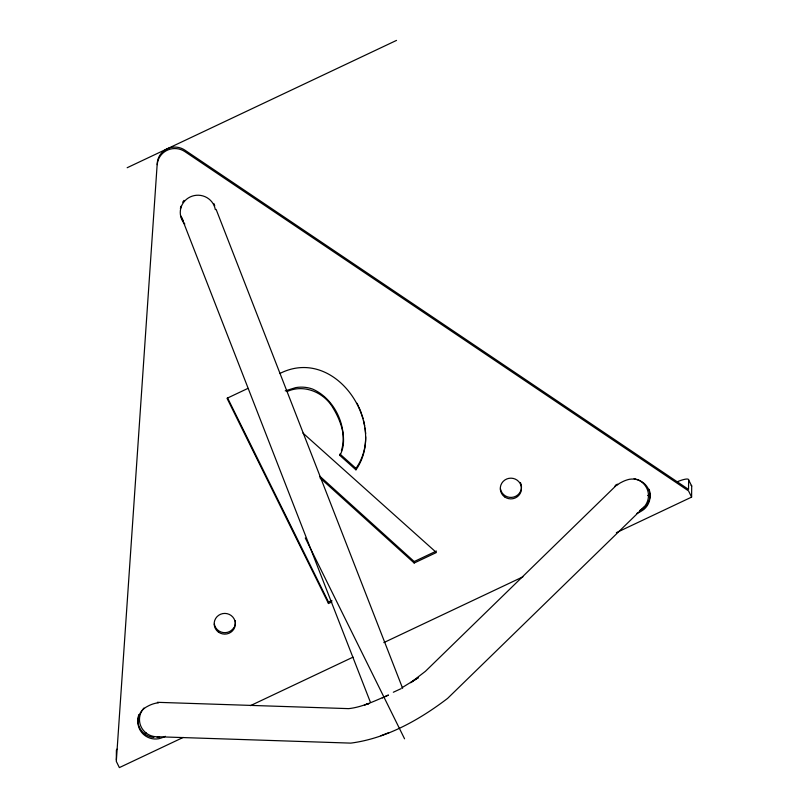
<?xml version="1.0" encoding="UTF-8"?>
<svg xmlns="http://www.w3.org/2000/svg" width="808" height="808" viewBox="0 0 808 808"><rect width="100%" height="100%" fill="white"/><g stroke="black" fill="none" stroke-linecap="round" stroke-linejoin="round"><path stroke-width="1.21" d="M116.312 759.914L116.392 750.369A17.655 3.293 -26.3 0 1 116.948 749.157M331.896 601.91L328.482 603.525L328.502 602.051L227.593 397.94M339.895 455.459L339.905 453.995L355.974 468.367L355.954 469.842L339.895 455.459C345.016 446.087 344.137 434.785 340.956 424.927A79.77 78.033 0.5 0 0 333.421 408.646C324.654 392.627 304.232 383.649 287.082 391.547M302.939 433.078L436.391 552.52L414.181 563.014L414.191 561.55L319.948 476.336M676.872 481.891A17.655 3.293 -26.3 0 1 688.628 479.871L688.537 489.416L184.881 150.137A17.655 17.271 0.5 0 0 157.247 163.196L116.302 761.378L119.372 767.6L183.214 737.421M616.373 532.664L691.608 497.102L691.699 486.093L688.628 479.871M341.4 450.864C348.339 427.573 334.805 398.718 312.454 389.022A32.3 31.593 0.5 0 0 295.688 387.628L285.244 390.86M355.974 468.367C362.499 459.237 365.782 447.975 365.681 436.785M355.954 469.842C387.87 424.129 335.451 345.43 280.063 373.397M617.595 484.144L425.412 671.327L410.636 682.699L418.433 677.569L402.041 687.689M644.026 507.06L447.571 698.415C419.382 719.898 386.305 738.512 350.763 743.118L158.156 736.755A17.655 17.271 0.5 0 1 143.945 708.02M382.315 697.96L388.466 695.052C375.599 700.486 362.782 707.071 348.723 708.636L157.358 702.314M393.324 692.244L401.182 688.618M127.159 167.731L396.516 40.4M247.955 388.385L227.018 398.283L328.482 603.525M328.502 602.051L331.906 600.445M414.191 561.55L436.401 551.046M143.723 733.795L146.006 732.715M647.673 495.567L649.955 494.496M250.46 705.636L353.056 657.136M383.83 642.592L522.897 576.851M380.942 735.735L389.163 732.513M364.438 705L368.872 703.596L365.57 704.626M319.928 477.801L414.181 563.014M691.608 497.102L688.527 490.88L184.87 151.601A17.655 17.271 0.5 0 0 157.237 164.66M305.283 537.987L404.555 738.805M357.065 403.283L358.429 406.151M358.883 407.101L360.085 409.949M213.827 203.495L214.746 205.848M216.11 209.363L402.616 688.295M370.367 702.152L182.032 218.524A17.655 17.271 0.5 0 1 181.174 216.443M360.479 410.898L361.55 413.787M361.903 414.756L363.125 418.665M363.62 420.655L364.721 425.897M365.125 428.078L365.65 433.573M637.088 479.457A17.655 17.271 0.5 0 1 640.138 510.272M634.098 478.629A17.655 17.271 0.5 0 1 636.078 479.124M180.447 208.616A17.655 17.271 0.5 0 1 180.921 206.393M182.709 202.252A17.655 17.271 0.5 0 1 184.012 200.374M183.083 220.342A17.655 17.271 0.5 0 1 181.103 216.231M180.487 208.363A17.655 17.271 0.5 0 1 180.931 206.323M691.163 485.396A17.655 3.293 -26.3 0 1 691.699 486.093M636.896 513.373A29.987 29.33 0.5 0 0 644.239 509.121A17.655 17.271 0.5 0 0 629.493 479.275A29.987 29.33 0.5 0 0 621.524 482.265A17.655 17.271 0.5 0 0 617.352 485.012M649.107 489.264A17.655 17.271 0.5 0 1 640.087 510.404M614.848 486.305A17.655 17.271 0.5 0 1 616.464 484.406M165.357 736.32A29.987 29.33 0.5 0 1 158.429 738.775A17.655 17.271 0.5 0 1 147.844 706.182A29.987 29.33 0.5 0 1 155.813 703.192A17.655 17.271 0.5 0 1 158.317 702.96M159.206 737.159A17.655 17.271 0.5 0 1 157.095 737.472M153.904 737.462A17.655 17.271 0.5 0 1 138.865 714.575M184.83 224.069A17.655 17.271 0.5 0 1 190.233 196.93A17.655 17.271 0.5 0 1 215.332 209.656M520.423 482.548A10.595 10.363 0.5 0 1 514.1 496.94A10.595 10.363 0.5 0 1 500.435 488.759M235.229 620.615A10.595 10.363 0.5 0 1 234.502 626.412M234.067 627.291A10.595 10.363 0.5 0 1 214.322 624.008M504.515 496.809A10.595 10.363 0.5 0 0 521.392 489.779A10.595 10.363 0.5 0 0 506.727 478.993A10.595 10.363 0.5 0 0 504.515 496.809M218.402 632.058A10.595 10.363 0.5 0 0 235.279 625.028A10.595 10.363 0.5 0 0 220.604 614.242A10.595 10.363 0.5 0 0 218.402 632.058"/></g></svg>
